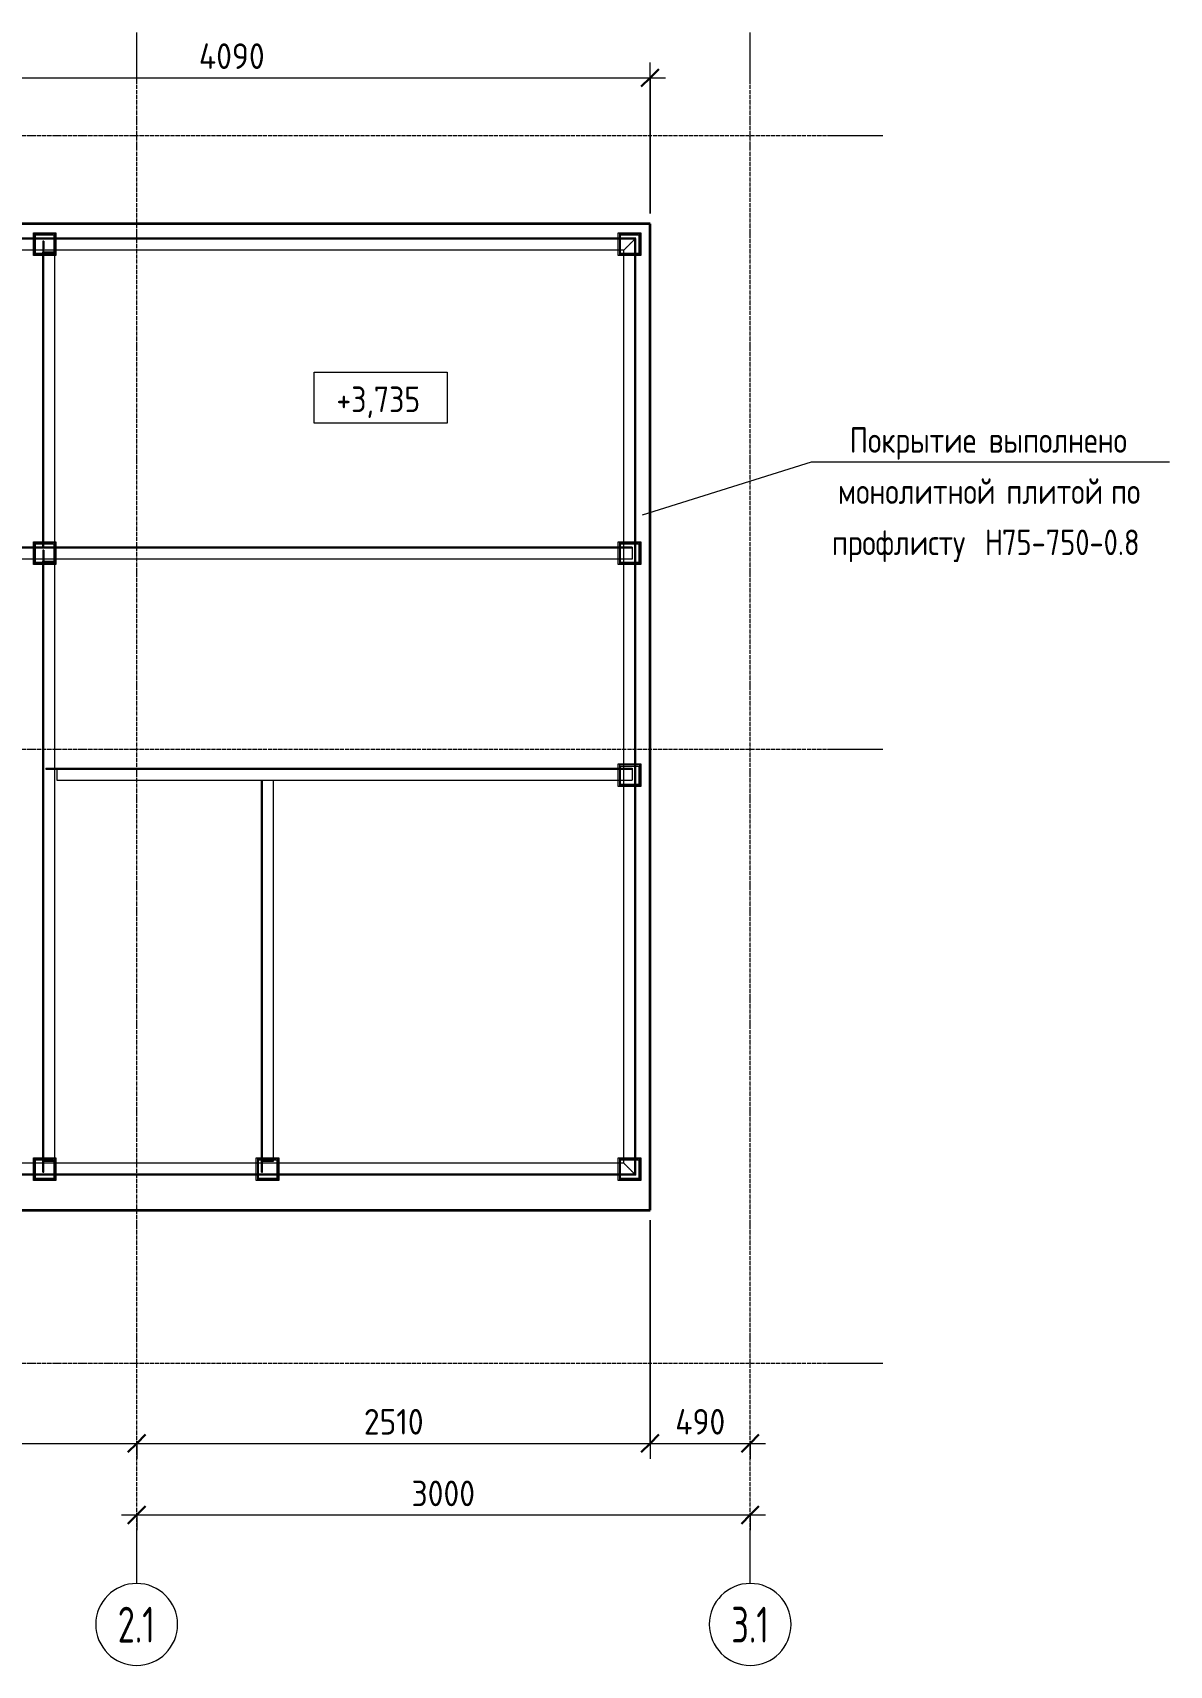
# Model space of a CAD drawing. Header units: millimetres. Extents: x 573 to 56472, y -2796 to 52567.
# Drawn here: x 50914 to 56472, y 43920 to 51899 of the extents above; entities that cross this region are included whole.
import ezdxf

# ---------------------------------------------------------------- set-up
doc = ezdxf.new("R2010")
doc.units = ezdxf.units.MM
doc.linetypes.add('01 Штриховая _2 мм_', pattern=[3, 2, -1])
doc.linetypes.add('02 Штрихпунктирная _20 мм_', pattern=[25, 20, -2.5, 0, -2.5])
for name, color, linetype, lineweight in [('AA_Dim', 7, 'Continuous', 9), ('AA_Dim-50', 7, 'Continuous', 9), ('AA_Vinoska', 7, 'Continuous', 9), ('AA_Visotnaya otmetka', 7, 'Continuous', 9), ('AF_Balki', 7, 'Continuous', 20), ('AF_Perekritie_Опалубка', 253, 'Continuous', 20), ('KR_Colonna_KG', 7, 'Continuous', 20), ('Оси', 7, 'Continuous', 9)]:
    doc.layers.add(name, color=color, linetype=linetype, lineweight=lineweight)
doc.styles.add('GOST Common', font='GOST_Common.ttf', dxfattribs={"width": 0.85, "height": 125})
doc.styles.add('ISOCPEUR', font='isocpeur.TTF', dxfattribs={"width": 0.7, "height": 175})
doc.styles.add('ISOCPEUR_1', font='isocpeur.TTF', dxfattribs={"width": 0.9, "height": 125})
doc.styles.add('ISOCPEUR_2', font='isocpeur.TTF', dxfattribs={"width": 0.85, "height": 125})
doc.dimstyles.new('00_Точн_3_знака__прозр_', dxfattribs={"dimscale": 304.8, "dimtxt": 125.344371, "dimasz": 0.278871, "dimexe": 0.246063, "dimexo": 0.164042, "dimgap": 0.016404, "dimtad": 1, "dimdec": 3, "dimrnd": 0.001, "dimdsep": 46, "dimtxsty": 'ISOCPEUR_1', "dimblk1": 'OBLIQUE', "dimblk2": 'OBLIQUE', "dimsah": 1, "dimcen": 0.09, "dimdle": 0.246063, "dimazin": 0, "dimtfac": 1, "dimtdec": 4, "dimtix": 1, "dimtmove": 0, "dimatfit": 3, "dimfxl": 1, "dimtvp": 1, "dimtolj": 1, "dimtzin": 0, "dimlwd": 18, "dimlwe": 18, "dimarcsym": 2})

# ---------------------------------------------------------------- blocks, each defined once
blk = doc.blocks.new('243_Профиль гнутый сварной квадратный _НесКол_2ур_ - 100х5-3712451-Схема расположения покрытия на отм_ _3_735 входной группы в осях 1_1-3_1_Д_1-Ж_1')
at = {"layer": 'KR_Colonna_KG', "linetype": '01 Штриховая _2 мм_'}
for p, q in [((-50, 50), (-50, -50)), ((50, 50), (-50, 50)), ((-45, -45), (-45, 45)), ((-45, 45), (45, 45)), ((45, 45), (45, -45)), ((50, -50), (50, 50)), ((-50, -50), (50, -50)), ((45, -45), (-45, -45))]:
    blk.add_line(p, q, dxfattribs=at)
blk = doc.blocks.new('243_Профиль гнутый сварной квадратный _НесКол_2ур_ - 100х5-3712452-Схема расположения покрытия на отм_ _3_735 входной группы в осях 1_1-3_1_Д_1-Ж_1')
at = {"layer": 'KR_Colonna_KG', "linetype": '01 Штриховая _2 мм_'}
for p, q in [((-50, 50), (-50, -50)), ((50, 50), (-50, 50)), ((-45, -45), (-45, 45)), ((-45, 45), (45, 45)), ((45, 45), (45, -45)), ((50, -50), (50, 50)), ((-50, -50), (50, -50)), ((45, -45), (-45, -45))]:
    blk.add_line(p, q, dxfattribs=at)
blk = doc.blocks.new('252_Швеллер полки параллельные _НесКаркас_Балка_ - 14П-3917299-Схема расположения покрытия на отм_ _3_735 входной группы в осях 1_1-3_1_Д_1-Ж_1')
at = {"layer": 'AF_Balki', "lineweight": 9}
blk.add_line((1918.3, 11.8), (-1972.3, 11.8), dxfattribs=at)
blk = doc.blocks.new('252_Швеллер полки параллельные _НесКаркас_Балка_ - 3686975-Схема расположения покрытия на отм_ _3_735 входной группы в осях 1_1-3_1_Д_1-Ж_1')
at = {"layer": 'AF_Balki', "linetype": '01 Штриховая _2 мм_', "lineweight": 9}
for p, q in [((1478.8, 49326), (1478.8, 49384)), ((5423.4, 49384), (1478.8, 49384)), ((5423.4, 49326), (1478.8, 49326)), ((5423.4, 49379.1), (5369.4, 49379.1)), ((5423.4, 49384), (5423.4, 49326))]:
    blk.add_line(p, q, dxfattribs=at)
blk = doc.blocks.new('252_Швеллер полки параллельные _НесКаркас_Балка_ - 14П-3917301-Схема расположения покрытия на отм_ _3_735 входной группы в осях 1_1-3_1_Д_1-Ж_1')
at = {"layer": 'AF_Balki', "lineweight": 9}
blk.add_line((902.7, -11.8), (-902.7, -11.8), dxfattribs=at)
blk = doc.blocks.new('252_Швеллер полки параллельные _НесКаркас_Балка_ - 3711580-Схема расположения покрытия на отм_ _3_735 входной группы в осях 1_1-3_1_Д_1-Ж_1')
at = {"layer": 'AF_Balki', "linetype": '01 Штриховая _2 мм_', "lineweight": 9}
for p, q in [((3611.1, 48246), (3669.1, 48246)), ((3611.1, 46384), (3611.1, 48246)), ((3616, 48192.1), (3616, 48246)), ((3669.1, 46384), (3669.1, 48246)), ((3611.1, 46330.9), (3611.1, 46384)), ((3611.1, 46384), (3669.1, 46384)), ((3616, 46384), (3616, 46386.7)), ((3616, 46330.9), (3616, 46384)), ((3611.1, 46330.9), (3616, 46330.9))]:
    blk.add_line(p, q, dxfattribs=at)
blk = doc.blocks.new('252_Швеллер полки параллельные _НесКаркас_Балка_ - 14П-3917303-Схема расположения покрытия на отм_ _3_735 входной группы в осях 1_1-3_1_Д_1-Ж_1')
at = {"layer": 'AF_Balki', "lineweight": 9}
blk.add_line((1378.8, -11.8), (-1378.8, -11.8), dxfattribs=at)
blk = doc.blocks.new('252_Швеллер полки параллельные _НесКаркас_Балка_ - 3711811-Схема расположения покрытия на отм_ _3_735 входной группы в осях 1_1-3_1_Д_1-Ж_1')
at = {"layer": 'AF_Balki', "linetype": '01 Штриховая _2 мм_', "lineweight": 9}
for p, q in [((2556, 48304), (2556, 48299.1)), ((2556, 48304), (2609.1, 48304)), ((2556, 48299.1), (2609.1, 48299.1)), ((2609.1, 48304), (5423.4, 48304)), ((2609.1, 48304), (2609.1, 48246)), ((2609.1, 48299.1), (2611.7, 48299.1)), ((5369.4, 48299.1), (5423.4, 48299.1)), ((5423.4, 48304), (5423.4, 48246)), ((2609.1, 48246), (5423.4, 48246))]:
    blk.add_line(p, q, dxfattribs=at)
blk = doc.blocks.new('354_Прокат поло__1_Д_1-Ж_10')
at = {"layer": 'AF_Balki', "linetype": '01 Штриховая _2 мм_', "lineweight": 9}
for p, q in [((0, -55), (0, 55)), ((0, 55), (110, 55)), ((110, 55), (110, -55)), ((110, -55), (0, -55))]:
    blk.add_line(p, q, dxfattribs=at)
blk = doc.blocks.new('252_Швеллер полки параллельные _НесКаркас_Балка_ - 14П-3917304-Схема расположения покрытия на отм_ _3_735 входной группы в осях 1_1-3_1_Д_1-Ж_1')
at = {"layer": 'AF_Balki', "lineweight": 9}
blk.add_line((1442.3, -11.8), (-1442.3, -11.8), dxfattribs=at)
blk = doc.blocks.new('252_Швеллер полки параллельные _НесКаркас_Балка_ - 3714718-Схема расположения покрытия на отм_ _3_735 входной группы в осях 1_1-3_1_Д_1-Ж_1')
at = {"layer": 'AF_Balki', "linetype": '01 Штриховая _2 мм_', "lineweight": 9}
for p, q in [((2546, 49369.1), (2541.1, 49369.1)), ((2541.1, 49369.1), (2541.1, 49316)), ((2541.1, 46384), (2541.1, 49316)), ((2541.1, 49316), (2599.1, 49316)), ((2546, 49369.1), (2546, 49316)), ((2546, 49271.3), (2546, 49316)), ((2599.1, 46384), (2599.1, 49316)), ((2541.1, 46330.9), (2541.1, 46384)), ((2541.1, 46384), (2599.1, 46384)), ((2546, 46384), (2546, 46386.7)), ((2546, 46330.9), (2546, 46384)), ((2541.1, 46330.9), (2546, 46330.9))]:
    blk.add_line(p, q, dxfattribs=at)
blk = doc.blocks.new('252_Швеллер полки параллельные _НесКаркас_Балка_ - 14П-3917306-Схема расположения покрытия на отм_ _3_735 входной группы в осях 1_1-3_1_Д_1-Ж_1')
at = {"layer": 'AF_Balki', "lineweight": 9}
blk.add_line((1951.4, 11.8), (-1951.4, 11.8), dxfattribs=at)
blk = doc.blocks.new('252_Швеллер полки параллельные _НесКаркас_Балка_ - 3717511-Схема расположения покрытия на отм_ _3_735 входной группы в осях 1_1-3_1_Д_1-Ж_1')
at = {"layer": 'AF_Balki', "linetype": '01 Штриховая _2 мм_', "lineweight": 9}
for p, q in [((1478.1, 50836), (1420.1, 50894)), ((5440.1, 50894), (1420.1, 50894)), ((1478.1, 50889.1), (1425, 50889.1)), ((5382.1, 50836), (1478.1, 50836)), ((5435.1, 50889.1), (5381, 50889.1)), ((5440.1, 50894), (5382.1, 50836))]:
    blk.add_line(p, q, dxfattribs=at)
blk = doc.blocks.new('252_Швеллер полки параллельные _НесКаркас_Балка_ - 14П-3917302-Схема расположения покрытия на отм_ _3_735 входной группы в осях 1_1-3_1_Д_1-Ж_1')
at = {"layer": 'AF_Balki', "lineweight": 9}
blk.add_line((1939.3, -11.8), (-1939.3, -11.8), dxfattribs=at)
blk = doc.blocks.new('252_Швеллер полки параллельные _НесКаркас_Балка_ - 3720315-Схема расположения покрытия на отм_ _3_735 входной группы в осях 1_1-3_1_Д_1-Ж_1')
at = {"layer": 'AF_Balki', "linetype": '01 Штриховая _2 мм_', "lineweight": 9}
for p, q in [((1420.1, 46316), (1478.1, 46374)), ((5382.1, 46374), (1478.1, 46374)), ((5382.1, 46374), (5440.1, 46316)), ((5440.1, 46316), (1420.1, 46316)), ((1490.7, 46320.9), (1425, 46320.9)), ((5435.1, 46320.9), (5369.4, 46320.9))]:
    blk.add_line(p, q, dxfattribs=at)
blk = doc.blocks.new('252_Швеллер полки параллельные _НесКаркас_Балка_ - 14П-3917300-Схема расположения покрытия на отм_ _3_735 входной группы в осях 1_1-3_1_Д_1-Ж_1')
at = {"layer": 'AF_Balki', "lineweight": 9}
blk.add_line((2218.3, 11.8), (-2272.3, 11.8), dxfattribs=at)
blk = doc.blocks.new('252_Швеллер полки параллельные _НесКаркас_Балка_ - 3720442-Схема расположения покрытия на отм_ _3_735 входной группы в осях 1_1-3_1_Д_1-Ж_1')
at = {"layer": 'AF_Balki', "linetype": '01 Штриховая _2 мм_', "lineweight": 9}
for p, q in [((5382.1, 50836), (5440.1, 50894)), ((5382.1, 46374), (5382.1, 50836)), ((5435.2, 50877.3), (5435.2, 50889)), ((5440.1, 46316), (5440.1, 50894)), ((5440.1, 46316), (5382.1, 46374)), ((5435.2, 46321), (5435.2, 46386.7))]:
    blk.add_line(p, q, dxfattribs=at)
blk = doc.blocks.new('252_Швеллер полки параллельные _НесКаркас_Балка_ - 14П-3917307-Схема расположения покрытия на отм_ _3_735 входной группы в осях 1_1-3_1_Д_1-Ж_1')
at = {"layer": 'AF_Balki', "lineweight": 9}
blk.add_line((700, -11.8), (-729.4, -11.8), dxfattribs=at)
blk = doc.blocks.new('252_Швеллер полки параллельные _НесКаркас_Балка_ - 3720583-Схема расположения покрытия на отм_ _3_735 входной группы в осях 1_1-3_1_Д_1-Ж_1')
at = {"layer": 'AF_Balki', "linetype": '01 Штриховая _2 мм_', "lineweight": 9}
for p, q in [((2546, 50879.1), (2541.1, 50879.1)), ((2541.1, 50879.1), (2541.1, 50826)), ((2599.1, 50826), (2541.1, 50826)), ((2541.1, 49384), (2541.1, 50826)), ((2546, 50879.1), (2546, 50842.7)), ((2599.1, 49384), (2599.1, 50826)), ((2546, 49384), (2546, 49413.3)), ((2599.1, 49384), (2541.1, 49384))]:
    blk.add_line(p, q, dxfattribs=at)
blk = doc.blocks.new('Ось сетки - d_4мм-2765513-Схема расположения покрытия на отм_ _3_735 входной группы в осях 1_1-3_1_Д_1-Ж_1')
at = {"layer": 'Оси'}
for start, end in [(360, 180), (360, 180), (180, 360), (180, 360)]:
    blk.add_arc((0, 0), 4, start, end, dxfattribs=at)
blk = doc.blocks.new('DIMBLOCK94-Схема расположения покрытия на отм_ _3_735 входной группы в осях 1_1-3_1_Д_1-Ж_1')
at = {"layer": 'AA_Dim-50', "lineweight": 18}
for p, q in [((49843, 46095), (49843, 44930.1)), ((49843, 45005.1), (49843, 46095)), ((49768, 45005.1), (51423, 45005.1)), ((51423, 45015.2), (51423, 44930.1)), ((51423, 45005.1), (51423, 45015.2))]:
    blk.add_line(p, q, dxfattribs=at)
at = {"layer": 'AA_Dim-50', "lineweight": 30}
for p, q in [((49843, 45005.1), (49800.5, 44962.6)), ((49843, 45005.1), (49885.5, 45047.6)), ((51423, 45005.1), (51380.5, 44962.6)), ((51423, 45005.1), (51465.5, 45047.6))]:
    blk.add_line(p, q, dxfattribs=at)
at = {"layer": 'AA_Dim-50', "color": 0, "lineweight": 18, "insert": (50488.8, 45173), "char_height": 125, "width": 346.234, "attachment_point": 1, "line_spacing_factor": 1.135194, "style": 'ISOCPEUR_1'}
blk.add_mtext('1580', dxfattribs=at)
blk = doc.blocks.new('_Oblique')
at = {"color": 0, "linetype": 'ByBlock', "lineweight": -2}
blk.add_line((-0.5, -0.5), (0.5, 0.5), dxfattribs=at)
blk = doc.blocks.new('DIMBLOCK95-Схема расположения покрытия на отм_ _3_735 входной группы в осях 1_1-3_1_Д_1-Ж_1')
at = {"layer": 'AA_Dim-50', "lineweight": 18}
for p, q in [((53933, 46095), (53933, 44930.1)), ((53933, 45005.1), (53933, 46095)), ((51423, 45015.2), (51423, 44930.1)), ((51423, 45005.1), (51423, 45015.2)), ((51423, 45005.1), (53933, 45005.1))]:
    blk.add_line(p, q, dxfattribs=at)
at = {"layer": 'AA_Dim-50', "lineweight": 30}
for p, q in [((51423, 45005.1), (51380.5, 44962.6)), ((51423, 45005.1), (51465.5, 45047.6)), ((53933, 45005.1), (53890.5, 44962.6)), ((53933, 45005.1), (53975.5, 45047.6))]:
    blk.add_line(p, q, dxfattribs=at)
at = {"layer": 'AA_Dim-50', "color": 0, "lineweight": 18, "insert": (52533.8, 45173), "char_height": 125, "width": 346.234, "attachment_point": 1, "line_spacing_factor": 1.135194, "style": 'ISOCPEUR_1'}
blk.add_mtext('2510', dxfattribs=at)
blk = doc.blocks.new('DIMBLOCK96-Схема расположения покрытия на отм_ _3_735 входной группы в осях 1_1-3_1_Д_1-Ж_1')
at = {"layer": 'AA_Dim-50', "lineweight": 18}
for p, q in [((53933, 46095), (53933, 44930.1)), ((53933, 45005.1), (53933, 46095)), ((53933, 45005.1), (54498, 45005.1)), ((54423, 45015.2), (54423, 44930.1)), ((54423, 45005.1), (54423, 45015.2))]:
    blk.add_line(p, q, dxfattribs=at)
at = {"layer": 'AA_Dim-50', "lineweight": 30}
for p, q in [((53933, 45005.1), (53890.5, 44962.6)), ((53933, 45005.1), (53975.5, 45047.6)), ((54423, 45005.1), (54380.5, 44962.6)), ((54423, 45005.1), (54465.5, 45047.6))]:
    blk.add_line(p, q, dxfattribs=at)
at = {"layer": 'AA_Dim-50', "color": 0, "lineweight": 18, "insert": (54056.2, 45173), "char_height": 125, "width": 292.313, "attachment_point": 1, "line_spacing_factor": 1.135194, "style": 'ISOCPEUR_1'}
blk.add_mtext('490', dxfattribs=at)
blk = doc.blocks.new('DIMBLOCK102-Схема расположения покрытия на отм_ _3_735 входной группы в осях 1_1-3_1_Д_1-Ж_1')
at = {"layer": 'AA_Dim-50', "lineweight": 30}
for p, q in [((51423, 44655.1), (51465.5, 44697.6)), ((54423, 44655.1), (54465.5, 44697.6)), ((51423, 44655.1), (51380.5, 44612.6)), ((54423, 44655.1), (54380.5, 44612.6))]:
    blk.add_line(p, q, dxfattribs=at)
at = {"layer": 'AA_Dim-50', "lineweight": 18}
for p, q in [((51348, 44655.1), (54498, 44655.1)), ((51423, 44665.2), (51423, 44580.1)), ((51423, 44655.1), (51423, 44665.2)), ((54423, 44665.2), (54423, 44580.1)), ((54423, 44655.1), (54423, 44665.2))]:
    blk.add_line(p, q, dxfattribs=at)
at = {"layer": 'AA_Dim-50', "color": 0, "lineweight": 18, "insert": (52766.9, 44823), "char_height": 125, "width": 374.614, "attachment_point": 1, "line_spacing_factor": 1.135194, "style": 'ISOCPEUR_1'}
blk.add_mtext('3000', dxfattribs=at)
blk = doc.blocks.new('Высотные отметки - Рамка вверх-400294-Схема расположения покрытия на отм_ _3_735 входной группы в осях 1_1-3_1_Д_1-Ж_1')
at = {"layer": 'AA_Vinoska'}
for p, q in [((-13, 0), (-13, 5)), ((-13, 5), (0, 5)), ((0, 5), (0, 0)), ((0, 0), (-13, 0))]:
    blk.add_line(p, q, dxfattribs=at)
blk = doc.blocks.new('DIMBLOCK103-Схема расположения покрытия на отм_ _3_735 входной группы в осях 1_1-3_1_Д_1-Ж_1')
at = {"layer": 'AA_Dim-50', "lineweight": 18}
for p, q in [((49843, 50944), (49843, 51753.5)), ((53933, 51015), (53933, 51753.5)), ((49768, 51678.5), (54008, 51678.5)), ((49843, 51678.5), (49843, 50944)), ((53933, 51678.5), (53933, 51015))]:
    blk.add_line(p, q, dxfattribs=at)
at = {"layer": 'AA_Dim-50', "lineweight": 30}
for p, q in [((49843, 51678.5), (49885.5, 51721)), ((53933, 51678.5), (53975.5, 51721)), ((49843, 51678.5), (49800.5, 51636)), ((53933, 51678.5), (53890.5, 51636))]:
    blk.add_line(p, q, dxfattribs=at)
at = {"layer": 'AA_Dim-50', "color": 0, "lineweight": 18, "insert": (51727.2, 51846.3), "char_height": 125, "width": 385.966, "attachment_point": 1, "line_spacing_factor": 1.135194, "style": 'ISOCPEUR_1'}
blk.add_mtext('4090', dxfattribs=at)
blk = doc.blocks.new('010_Текст с выноской - Текст 3 строки-3918710-Схема расположения покрытия на отм_ _3_735 входной группы в осях 1_1-3_1_Д_1-Ж_1')
at = {"layer": 'AA_Vinoska'}
blk.add_line((-17.5, 0), (17.5, 0), dxfattribs=at)

msp = doc.modelspace()

# ---------------------------------------------------------------- linework, layer by layer
at = {"layer": 'AA_Vinoska'}
msp.add_line((53895.95, 49542.4761), (54722.3883, 49801.3595), dxfattribs=at)
at = {"layer": 'AF_Perekritie_Опалубка', "lineweight": 35}
for p, q in [((53933.0269, 50965), (49843.0269, 50965)), ((53933.0269, 46145), (53933.0269, 50965)), ((49843.0269, 46145), (53933.0269, 46145))]:
    msp.add_line(p, q, dxfattribs=at)
at = {"layer": 'Оси'}
for p, q in [((51423.0269, 51648.6756), (51423.0269, 51898.6756)), ((54423.0269, 51648.6756), (54423.0269, 51898.6756)), ((55071.0195, 51395), (54821.0195, 51395)), ((55071.0195, 48395), (54821.0195, 48395)), ((55071.0195, 45395), (54821.0195, 45395)), ((51423.0269, 44320.3013), (51423.0269, 44570.3013)), ((54423.0269, 44320.3013), (54423.0269, 44570.3013))]:
    msp.add_line(p, q, dxfattribs=at)
at = {"layer": 'Оси', "linetype": '02 Штрихпунктирная _20 мм_'}
for p, q in [((51423.0269, 44570.3013), (51423.0269, 51648.6756)), ((54423.0269, 44570.3013), (54423.0269, 51648.6756)), ((54821.0195, 51395), (48788.5629, 51395)), ((54821.0195, 48395), (48788.5629, 48395)), ((54821.0195, 45395), (48788.5629, 45395))]:
    msp.add_line(p, q, dxfattribs=at)

# ---------------------------------------------------------------- block references
at = {"layer": 'AA_Vinoska'}
for name, p, xscale, yscale, zscale in [('Высотные отметки - Рамка вверх-400294-Схема расположения покрытия на отм_ _3_735 входной группы в осях 1_1-3_1_Д_1-Ж_1', (52941.1381, 49989.599), 49.99999999999998, 49.99999999999998, 49.99999999999998), ('010_Текст с выноской - Текст 3 строки-3918710-Схема расположения покрытия на отм_ _3_735 входной группы в осях 1_1-3_1_Д_1-Ж_1', (55597.3883, 49801.3595), 50, 50, 50)]:
    msp.add_blockref(name, p, dxfattribs=dict(at, xscale=xscale, yscale=yscale, zscale=zscale))
at = {"layer": 'AF_Balki', "linetype": '01 Штриховая _2 мм_', "lineweight": 9, "rotation": 180}
for p in [(51028.0269, 50865), (53888.0269, 50865), (51028.0269, 49355), (53888.0269, 49355), (53888.0269, 48270), (51028.0269, 46345), (52118.0269, 46345), (53888.0269, 46345)]:
    msp.add_blockref('354_Прокат поло__1_Д_1-Ж_10', p, dxfattribs=at)
at = {"layer": 'AF_Balki', "linetype": '01 Штриховая _2 мм_', "lineweight": 9}
for name in ['252_Швеллер полки параллельные _НесКаркас_Балка_ - 3717511-Схема расположения покрытия на отм_ _3_735 входной группы в осях 1_1-3_1_Д_1-Ж_1', '252_Швеллер полки параллельные _НесКаркас_Балка_ - 3720583-Схема расположения покрытия на отм_ _3_735 входной группы в осях 1_1-3_1_Д_1-Ж_1', '252_Швеллер полки параллельные _НесКаркас_Балка_ - 3720442-Схема расположения покрытия на отм_ _3_735 входной группы в осях 1_1-3_1_Д_1-Ж_1', '252_Швеллер полки параллельные _НесКаркас_Балка_ - 3686975-Схема расположения покрытия на отм_ _3_735 входной группы в осях 1_1-3_1_Д_1-Ж_1', '252_Швеллер полки параллельные _НесКаркас_Балка_ - 3714718-Схема расположения покрытия на отм_ _3_735 входной группы в осях 1_1-3_1_Д_1-Ж_1', '252_Швеллер полки параллельные _НесКаркас_Балка_ - 3711811-Схема расположения покрытия на отм_ _3_735 входной группы в осях 1_1-3_1_Д_1-Ж_1', '252_Швеллер полки параллельные _НесКаркас_Балка_ - 3711580-Схема расположения покрытия на отм_ _3_735 входной группы в осях 1_1-3_1_Д_1-Ж_1', '252_Швеллер полки параллельные _НесКаркас_Балка_ - 3720315-Схема расположения покрытия на отм_ _3_735 входной группы в осях 1_1-3_1_Д_1-Ж_1']:
    msp.add_blockref(name, (48422.9653, 0), dxfattribs=at)
at = {"layer": 'AF_Balki', "lineweight": 9}
for name, p in [('252_Швеллер полки параллельные _НесКаркас_Балка_ - 14П-3917306-Схема расположения покрытия на отм_ _3_735 входной группы в осях 1_1-3_1_Д_1-Ж_1', (51852.4899, 50877.3)), ('252_Швеллер полки параллельные _НесКаркас_Балка_ - 14П-3917299-Схема расположения покрытия на отм_ _3_735 входной группы в осях 1_1-3_1_Д_1-Ж_1', (51874.0269, 49367.3)), ('252_Швеллер полки параллельные _НесКаркас_Балка_ - 14П-3917302-Схема расположения покрытия на отм_ _3_735 входной группы в осях 1_1-3_1_Д_1-Ж_1', (51853.0269, 46332.7))]:
    msp.add_blockref(name, p, dxfattribs=at)
for name, p, rotation in [('252_Швеллер полки параллельные _НесКаркас_Балка_ - 14П-3917307-Схема расположения покрытия на отм_ _3_735 входной группы в осях 1_1-3_1_Д_1-Ж_1', (50980.7269, 50113.3488), 270), ('252_Швеллер полки параллельные _НесКаркас_Балка_ - 14П-3917300-Схема расположения покрытия на отм_ _3_735 входной группы в осях 1_1-3_1_Д_1-Ж_1', (53846.3269, 48605), 270), ('252_Швеллер полки параллельные _НесКаркас_Балка_ - 14П-3917304-Схема расположения покрытия на отм_ _3_735 входной группы в осях 1_1-3_1_Д_1-Ж_1', (50980.7269, 47829), 270), ('252_Швеллер полки параллельные _НесКаркас_Балка_ - 14П-3917303-Схема расположения покрытия на отм_ _3_735 входной группы в осях 1_1-3_1_Д_1-Ж_1', (52413.5269, 48287.3), 180), ('252_Швеллер полки параллельные _НесКаркас_Балка_ - 14П-3917301-Схема расположения покрытия на отм_ _3_735 входной группы в осях 1_1-3_1_Д_1-Ж_1', (52050.7269, 47289.3531), 270)]:
    msp.add_blockref(name, p, dxfattribs=dict(at, rotation=rotation))
at = {"layer": 'KR_Colonna_KG', "linetype": '01 Штриховая _2 мм_'}
for name, p in [('243_Профиль гнутый сварной квадратный _НесКол_2ур_ - 100х5-3712452-Схема расположения покрытия на отм_ _3_735 входной группы в осях 1_1-3_1_Д_1-Ж_1', (50973.0269, 50865)), ('243_Профиль гнутый сварной квадратный _НесКол_2ур_ - 100х5-3712451-Схема расположения покрытия на отм_ _3_735 входной группы в осях 1_1-3_1_Д_1-Ж_1', (53833.0269, 50865)), ('243_Профиль гнутый сварной квадратный _НесКол_2ур_ - 100х5-3712451-Схема расположения покрытия на отм_ _3_735 входной группы в осях 1_1-3_1_Д_1-Ж_1', (50973.0269, 49355)), ('243_Профиль гнутый сварной квадратный _НесКол_2ур_ - 100х5-3712451-Схема расположения покрытия на отм_ _3_735 входной группы в осях 1_1-3_1_Д_1-Ж_1', (53833.0269, 49355)), ('243_Профиль гнутый сварной квадратный _НесКол_2ур_ - 100х5-3712451-Схема расположения покрытия на отм_ _3_735 входной группы в осях 1_1-3_1_Д_1-Ж_1', (53833.0269, 48270)), ('243_Профиль гнутый сварной квадратный _НесКол_2ур_ - 100х5-3712451-Схема расположения покрытия на отм_ _3_735 входной группы в осях 1_1-3_1_Д_1-Ж_1', (50973.0269, 46345)), ('243_Профиль гнутый сварной квадратный _НесКол_2ур_ - 100х5-3712451-Схема расположения покрытия на отм_ _3_735 входной группы в осях 1_1-3_1_Д_1-Ж_1', (52063.0269, 46345)), ('243_Профиль гнутый сварной квадратный _НесКол_2ур_ - 100х5-3712451-Схема расположения покрытия на отм_ _3_735 входной группы в осях 1_1-3_1_Д_1-Ж_1', (53833.0269, 46345))]:
    msp.add_blockref(name, p, dxfattribs=at)
at = {"layer": 'Оси', "xscale": 49.99999999999998, "yscale": 49.99999999999998, "zscale": 49.99999999999998}
for p in [(51423.0269, 44120.3013), (54423.0269, 44120.3013)]:
    msp.add_blockref('Ось сетки - d_4мм-2765513-Схема расположения покрытия на отм_ _3_735 входной группы в осях 1_1-3_1_Д_1-Ж_1', p, dxfattribs=at)

# ---------------------------------------------------------------- texts
at = {"layer": 'AA_Vinoska', "char_height": 125, "attachment_point": 1, "style": 'GOST Common'}
for s, insert, width in [('Покрытие', (54909.1149, 49970.4747), 780.242359), ('\\fGOST Common|b0|i0|c204|p34|;\\W.85; ', (55552.8792, 49970.4747), 44.293234), ('выполнено', (55589.4248, 49970.4747), 838.164281), ('монолитной', (54851.5274, 49720.4747), 954.008125), ('\\fGOST Common|b0|i0|c204|p34|;\\W.85; ', (55638.6628, 49720.4747), 44.293234), ('плитой', (55675.2084, 49720.4747), 575.812047), ('\\fGOST Common|b0|i0|c204|p34|;\\W.85; ', (56150.3008, 49720.4747), 44.293234), ('по', (56186.8464, 49720.4747), 183.987281), ('профлисту', (54821.9899, 49470.4747), 862.014484), ('\\fGOST Common|b0|i0|c204|p34|;\\W.85; ', (55533.223, 49470.4747), 44.293234), ('\\fGOST Common|b0|i0|c204|p34|;\\W.85;Н', (55569.7685, 49470.4747), 102.215156), ('75-750-0.8', (55654.1045, 49470.4747), 865.421656)]:
    msp.add_mtext(s, dxfattribs=dict(at, insert=insert, width=width))
at = {"layer": 'AA_Visotnaya otmetka', "insert": (52399.4539, 50169.5272), "char_height": 125, "width": 479.798668, "attachment_point": 1, "line_spacing_factor": 1.135194, "style": 'ISOCPEUR_2'}
msp.add_mtext('+3,735', dxfattribs=at)
at = {"layer": 'Оси', "char_height": 175, "width": 224.4725, "attachment_point": 1, "style": 'ISOCPEUR'}
for s, insert in [('2.1', (51330.3865, 44206.5315)), ('3.1', (54330.3865, 44206.5315))]:
    msp.add_mtext(s, dxfattribs=dict(at, insert=insert))

# ---------------------------------------------------------------- dimensions: what is measured, and where the dimension line sits
at = {"layer": 'AA_Dim', "lineweight": 18}
for base, p1, p2, override, picture, middle in [((53933.0269, 51678.4593), (49843.0269, 50893.9986), (53933.0269, 50965), {"dimpost": '<>', "dimfxl": 4090.616237}, 'DIMBLOCK103-Схема расположения покрытия на отм_ _3_735 входной группы в осях 1_1-3_1_Д_1-Ж_1', (51888.0269, 51745.9593)), ((51423.0269, 45005.1275), (49843.0269, 46145), (51423.0269, 45065.2316), {"dimpost": '<>', "dimfxl": 1913.713628}, 'DIMBLOCK94-Схема расположения покрытия на отм_ _3_735 входной группы в осях 1_1-3_1_Д_1-Ж_1', (50633.0269, 45072.6275)), ((53933.0269, 45005.1275), (51423.0269, 45065.2316), (53933.0269, 46145), {"dimpost": '<>', "dimfxl": 2732.398187}, 'DIMBLOCK95-Схема расположения покрытия на отм_ _3_735 входной группы в осях 1_1-3_1_Д_1-Ж_1', (52678.0269, 45072.6275)), ((54423.0269, 45005.1275), (53933.0269, 46145), (54423.0269, 45065.2316), {"dimpost": '<>', "dimfxl": 1185.748646}, 'DIMBLOCK96-Схема расположения покрытия на отм_ _3_735 входной группы в осях 1_1-3_1_Д_1-Ж_1', (54178.0269, 45072.6275)), ((54423.0269, 44655.1275), (51423.0269, 44715.2316), (54423.0269, 44715.2316), {"dimpost": '<>', "dimfxl": 3000}, 'DIMBLOCK102-Схема расположения покрытия на отм_ _3_735 входной группы в осях 1_1-3_1_Д_1-Ж_1', (52923.0269, 44722.6275))]:
    dim = msp.add_linear_dim(base=base, p1=p1, p2=p2, dimstyle='00_Точн_3_знака__прозр_', override=override, dxfattribs=at)
    dim.commit()
    dim.dimension.update_dxf_attribs({"geometry": picture, "text_midpoint": middle})

doc.saveas('drawing.dxf')
